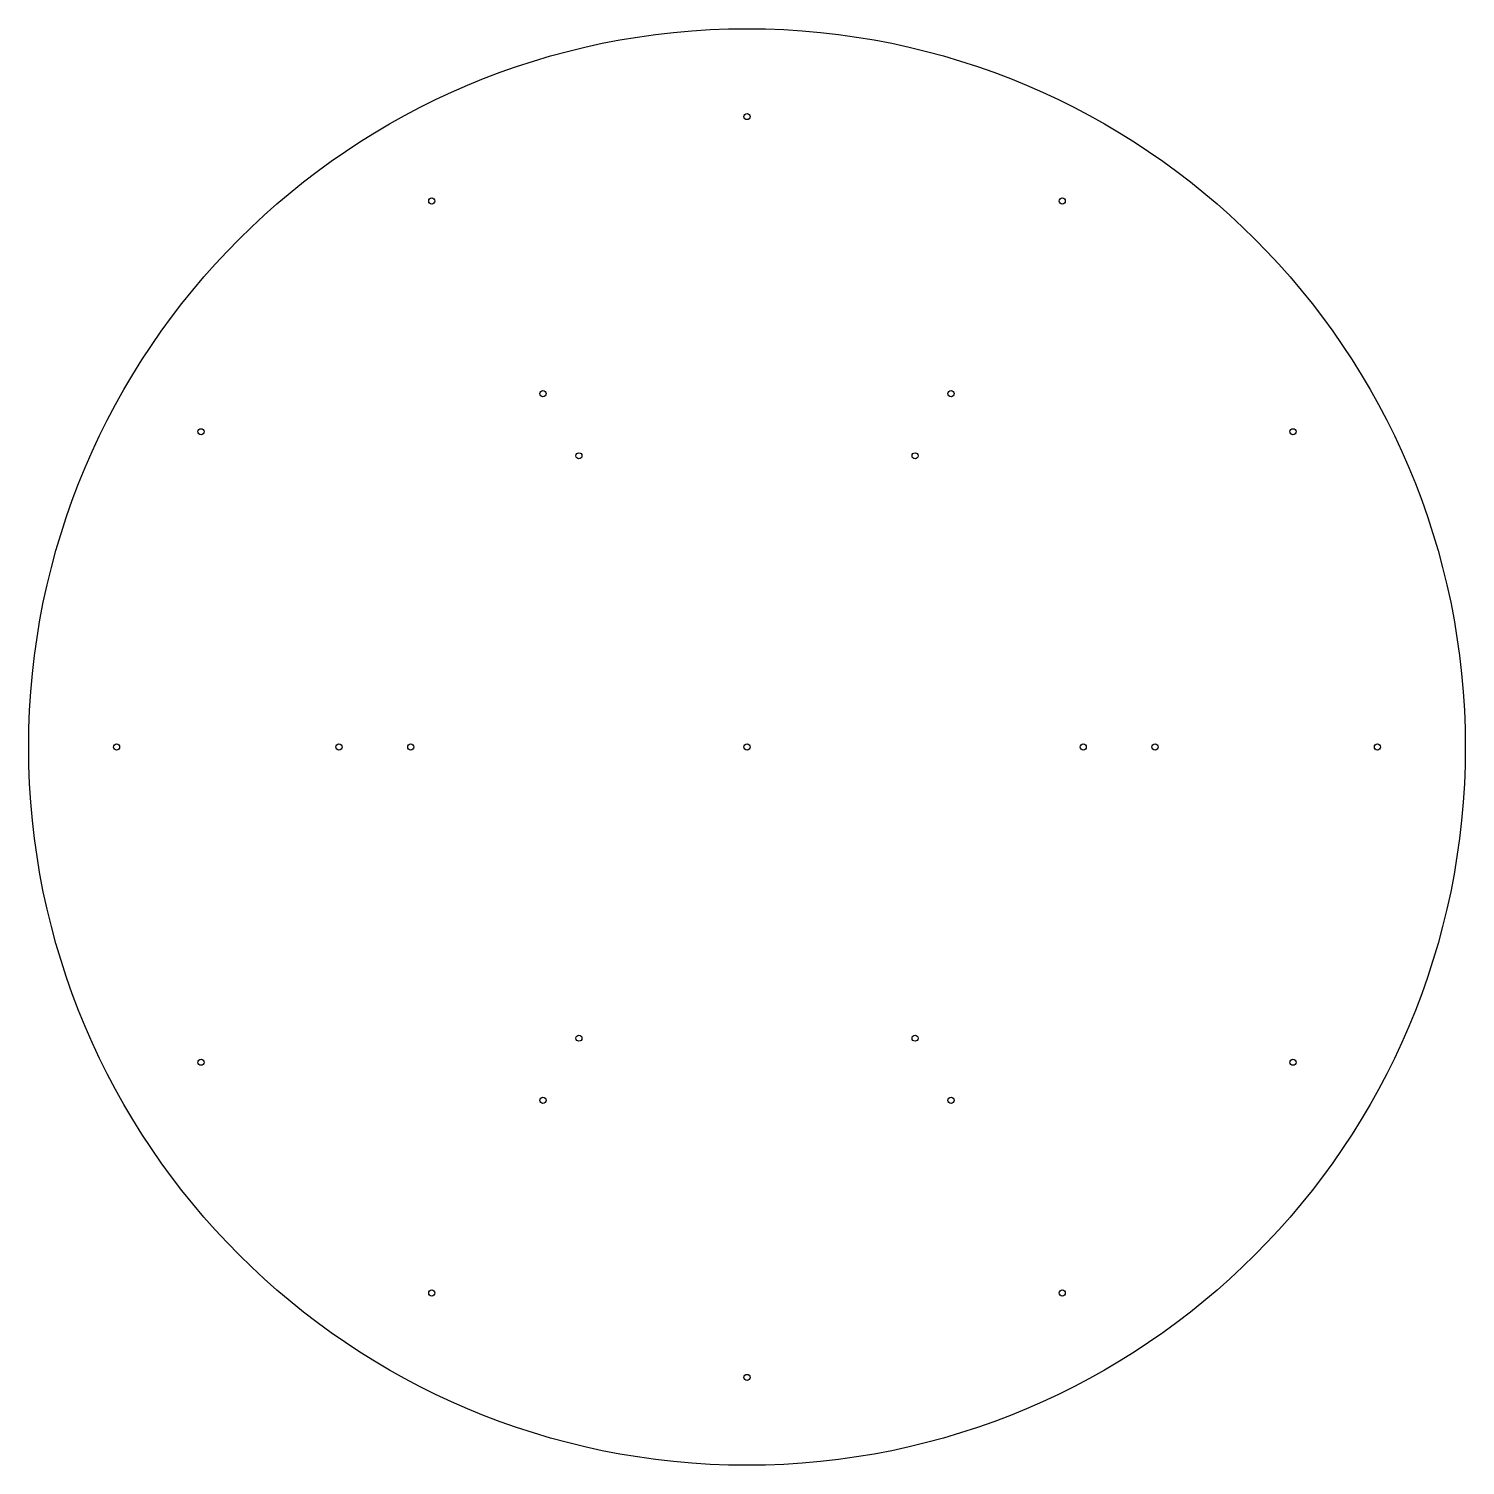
# Model space of a CAD drawing. Header units: millimetres. Extents: x -470 to 470, y -470 to 470.
import ezdxf

# ---------------------------------------------------------------- set-up
doc = ezdxf.new("R2010")
doc.units = ezdxf.units.MM
doc.header["$MEASUREMENT"] = 0
doc.layers.add('Cortes', color=178, linetype='Continuous', true_color=0x000000)

msp = doc.modelspace()

# ---------------------------------------------------------------- linework, layer by layer
at = {"layer": 'Cortes'}
for centre, radius in [((0, 0), 470), ((0, 412.5), 2), ((-206.25, 357.24), 2), ((206.25, 357.24), 2), ((-133.5, 231.23), 2), ((133.5, 231.23), 2), ((-357.24, 206.25), 2), ((357.24, 206.25), 2), ((-110, 190.53), 2), ((110, 190.53), 2), ((-412.5, 0), 2), ((-267, 0), 2), ((-220, 0), 2), ((0, 0), 2), ((220, 0), 2), ((267, 0), 2), ((412.5, 0), 2), ((-110, -190.53), 2), ((110, -190.53), 2), ((-357.24, -206.25), 2), ((357.24, -206.25), 2), ((-133.5, -231.23), 2), ((133.5, -231.23), 2), ((-206.25, -357.24), 2), ((206.25, -357.24), 2), ((0, -412.5), 2)]:
    msp.add_circle(centre, radius, dxfattribs=at)

doc.saveas('drawing.dxf')
